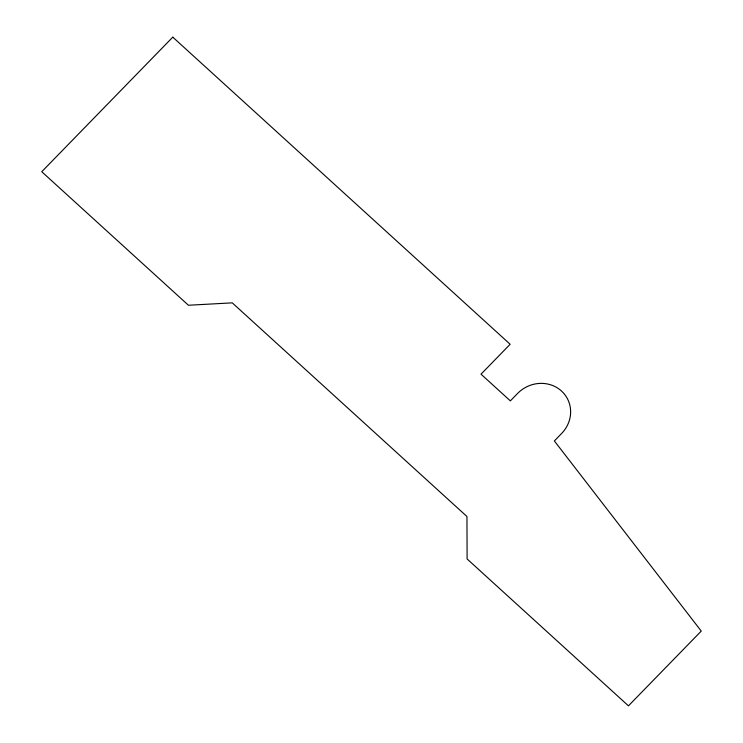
<?xml version="1.0" encoding="UTF-8"?>
<svg xmlns="http://www.w3.org/2000/svg" width="743" height="743" viewBox="0 0 743 743"><rect width="100%" height="100%" fill="white"/><g stroke="black" fill="none" stroke-linecap="round" stroke-linejoin="round"><path stroke-width="1.11" d="M172.785 37.15L41.747 171.726L188.425 305.252L232.262 302.856L466.948 516.506L467.106 558.968L628.448 705.85L701.253 631.086L554.362 440.943L561.634 433.466A31.457 29.599 -30 0 0 561.476 391.004A31.457 29.599 -30 0 0 517.639 393.409L510.357 400.886L481.018 374.175L510.144 344.269L172.785 37.15"/></g></svg>
